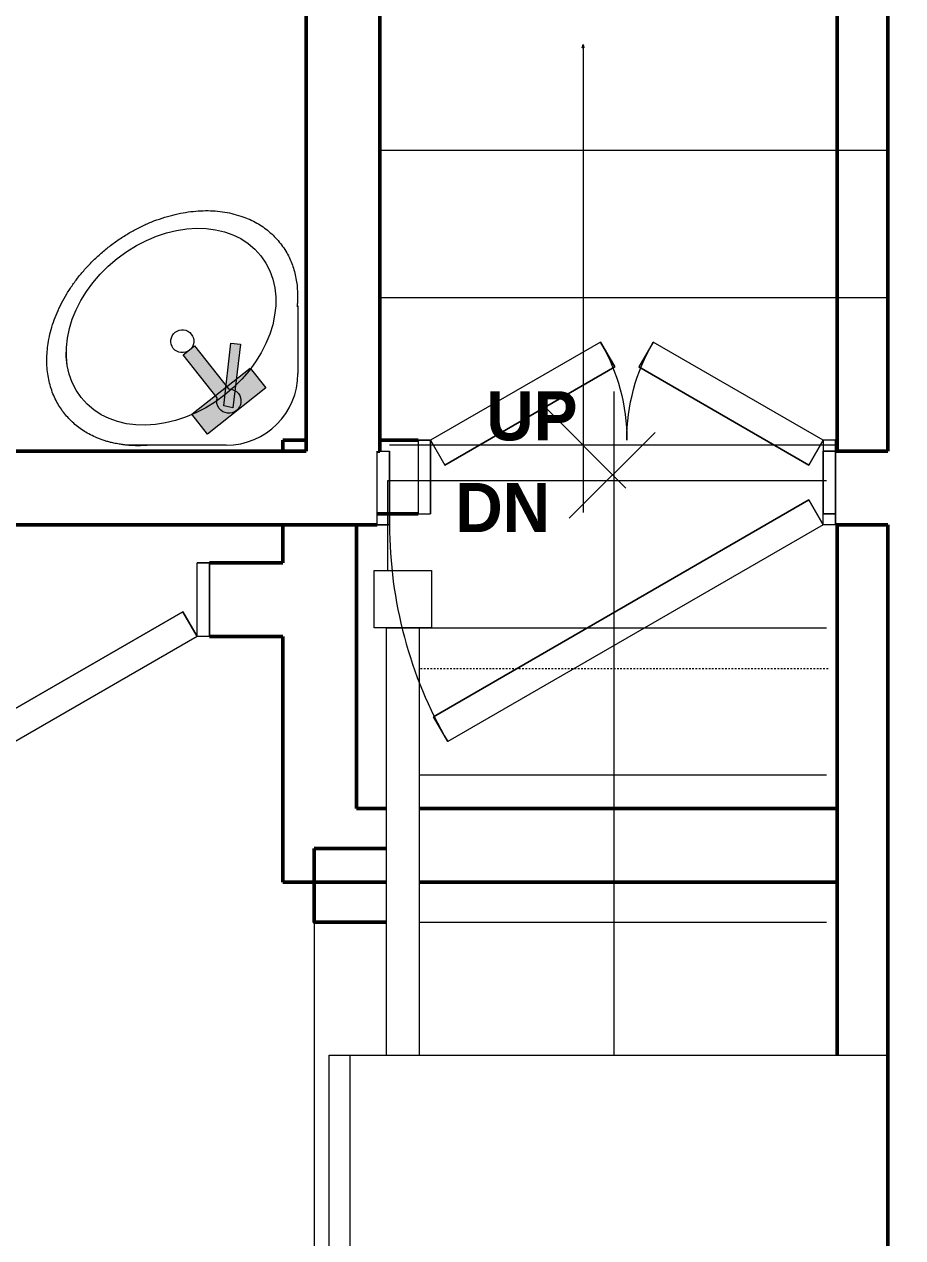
# Model space of a CAD drawing. Header units: inches. Extents: x -961 to 1381, y -1063 to 1035.
# Drawn here: x 1229.9 to 1283.6, y -680.3 to -606.1 of the extents above; entities that cross this region are included whole.
import ezdxf

# ---------------------------------------------------------------- set-up
doc = ezdxf.new("R2010")
doc.units = ezdxf.units.IN
doc.header["$LTSCALE"] = 0.2
doc.header["$MEASUREMENT"] = 0
doc.linetypes.add('STYLE_02', pattern=[0.6944250000000001, 0.48607, -0.2083550000000001])
for name, color, linetype, lineweight in [('_MD Elevations (2D)', 7, 'Continuous', 5), ('None', 7, 'Continuous', 5), ('Sills', 7, 'Continuous', 5)]:
    doc.layers.add(name, color=color, linetype=linetype, lineweight=lineweight)
doc.styles.add('Bradley Hand ITC TT-Bold', font='Bradley Hand ITC TT-Bold')

# ---------------------------------------------------------------- blocks, each defined once
blk = doc.blocks.new('Group-972')
at = {"layer": 'None', "color": 7, "linetype": 'Continuous', "lineweight": 5}
for p, q in [((-14.75, 2.25), (-14.75, -2.25)), ((14.75, 2.25), (14.75, -2.25))]:
    blk.add_line(p, q, dxfattribs=at)
blk = doc.blocks.new('Group-973')
at = {"layer": 'None', "color": 7, "linetype": 'Continuous', "lineweight": 5}
for points in [[(-14.75, 2.25), (-14, 2.25), (-14, -2.25), (-14.75, -2.25)], [(14, 2.25), (14.75, 2.25), (14.75, -2.25), (14, -2.25)]]:
    blk.add_lwpolyline(points, close=True, dxfattribs=at)
blk = doc.blocks.new('Group-974')
at = {"layer": 'None', "color": 7, "linetype": 'Continuous', "lineweight": 5}
for p, q in [((-14.75, 2.25), (-14, 2.25)), ((-14, 2.25), (-14, -2.25)), ((14.75, 2.25), (14, 2.25)), ((14, 2.25), (14, -2.25)), ((-14.75, -2.25), (-14, -2.25)), ((14.75, -2.25), (14, -2.25))]:
    blk.add_line(p, q, dxfattribs=at)
at = {"layer": 'None', "color": 7}
for name in ['Group-972', 'Group-973']:
    blk.add_blockref(name, (0, 0), dxfattribs=at)
blk = doc.blocks.new('Group-975')
at = {"layer": 'None', "color": 7, "linetype": 'Continuous', "lineweight": 5}
blk.add_arc((-14, 2.249999999999999), 28, 0, 29.99999999999995, dxfattribs=at)
blk = doc.blocks.new('Group-976')
at = {"layer": 'None', "color": 7, "linetype": 'Continuous', "lineweight": 5}
blk.add_lwpolyline([(-14, 2.25), (10.24871130596428, 16.25), (11.12371130596428, 14.73445554337723), (-13.125, 0.7344555433772326)], close=True, dxfattribs=at)
blk = doc.blocks.new('Group-977')
at = {"layer": 'None', "color": 7, "linetype": 'Continuous', "lineweight": 5}
for p, q in [((-14, 2.25), (10.24871130596428, 16.25)), ((10.24871130596428, 16.25), (11.12371130596428, 14.73445554337723)), ((-13.125, 0.7344555433772326), (11.12371130596428, 14.73445554337723)), ((-14, 2.25), (-13.125, 0.7344555433772326))]:
    blk.add_line(p, q, dxfattribs=at)
at = {"layer": 'None', "color": 7}
blk.add_blockref('Group-976', (0, 0), dxfattribs=at)
blk = doc.blocks.new('Group-978')
at = {"layer": 'Sills'}
blk.add_blockref('Group-977', (0, 0), dxfattribs=at)
blk = doc.blocks.new('Door (2D)-46')
at = {"layer": 'None', "color": 7}
for name in ['Group-978', 'Group-974']:
    blk.add_blockref(name, (0, 0), dxfattribs=at)
at = {"layer": 'Sills'}
blk.add_blockref('Group-975', (0, 0), dxfattribs=at)
blk = doc.blocks.new('Group-988')
at = {"layer": 'None', "color": 7, "linetype": 'Continuous', "lineweight": 5}
for p, q in [((-12.75, 2.25), (-12.75, -2.25)), ((12.75, 2.25), (12.75, -2.25))]:
    blk.add_line(p, q, dxfattribs=at)
blk = doc.blocks.new('Group-989')
at = {"layer": 'None', "color": 7, "linetype": 'Continuous', "lineweight": 5}
for points in [[(-12.75, 2.25), (-12, 2.25), (-12, -2.25), (-12.75, -2.25)], [(12, 2.25), (12.75, 2.25), (12.75, -2.25), (12, -2.25)]]:
    blk.add_lwpolyline(points, close=True, dxfattribs=at)
blk = doc.blocks.new('Group-990')
at = {"layer": 'None', "color": 7, "linetype": 'Continuous', "lineweight": 5}
for p, q in [((-12.75, 2.25), (-12, 2.25)), ((-12, 2.25), (-12, -2.25)), ((12.75, 2.25), (12, 2.25)), ((12, 2.25), (12, -2.25)), ((-12.75, -2.25), (-12, -2.25)), ((12.75, -2.25), (12, -2.25))]:
    blk.add_line(p, q, dxfattribs=at)
at = {"layer": 'None', "color": 7}
for name in ['Group-988', 'Group-989']:
    blk.add_blockref(name, (0, 0), dxfattribs=at)
blk = doc.blocks.new('Group-991')
at = {"layer": 'None', "color": 7, "linetype": 'Continuous', "lineweight": 5}
blk.add_arc((-12, 2.25), 12, 0, 30, dxfattribs=at)
blk = doc.blocks.new('Group-992')
at = {"layer": 'None', "color": 7, "linetype": 'Continuous', "lineweight": 5}
blk.add_lwpolyline([(-12, 2.25), (-1.607695154586736, 8.249999999999998), (-0.7326951545867364, 6.734455543377231), (-11.125, 0.7344555433772326)], close=True, dxfattribs=at)
blk = doc.blocks.new('Group-993')
at = {"layer": 'None', "color": 7, "linetype": 'Continuous', "lineweight": 5}
for p, q in [((-12, 2.25), (-1.607695154586735, 8.249999999999998)), ((-1.607695154586735, 8.249999999999998), (-0.7326951545867355, 6.734455543377231)), ((-11.125, 0.7344555433772326), (-0.7326951545867355, 6.734455543377231)), ((-12, 2.25), (-11.125, 0.7344555433772326))]:
    blk.add_line(p, q, dxfattribs=at)
at = {"layer": 'None', "color": 7}
blk.add_blockref('Group-992', (0, 0), dxfattribs=at)
blk = doc.blocks.new('Group-994')
at = {"layer": 'Sills'}
blk.add_blockref('Group-993', (0, 0), dxfattribs=at)
blk = doc.blocks.new('Group-995')
at = {"layer": 'None', "color": 7, "linetype": 'Continuous', "lineweight": 5}
blk.add_arc((12, 2.25), 12, 150, 180, dxfattribs=at)
blk = doc.blocks.new('Group-996')
at = {"layer": 'None', "color": 7, "linetype": 'Continuous', "lineweight": 5}
blk.add_lwpolyline([(1.607695154586735, 8.249999999999998), (12, 2.25), (11.125, 0.7344555433772326), (0.7326951545867355, 6.734455543377231)], close=True, dxfattribs=at)
blk = doc.blocks.new('Group-997')
at = {"layer": 'None', "color": 7, "linetype": 'Continuous', "lineweight": 5}
for p, q in [((1.607695154586735, 8.249999999999998), (0.7326951545867355, 6.734455543377231)), ((1.607695154586735, 8.249999999999998), (12, 2.25)), ((0.7326951545867355, 6.734455543377231), (11.125, 0.7344555433772326)), ((12, 2.25), (11.125, 0.7344555433772326))]:
    blk.add_line(p, q, dxfattribs=at)
at = {"layer": 'None', "color": 7}
blk.add_blockref('Group-996', (0, 0), dxfattribs=at)
blk = doc.blocks.new('Group-998')
at = {"layer": 'Sills'}
blk.add_blockref('Group-997', (0, 0), dxfattribs=at)
blk = doc.blocks.new('Door (2D)-48')
at = {"layer": 'None', "color": 7}
for name in ['Group-994', 'Group-998', 'Group-990']:
    blk.add_blockref(name, (0, 0), dxfattribs=at)
at = {"layer": 'Sills'}
for name in ['Group-991', 'Group-995']:
    blk.add_blockref(name, (0, 0), dxfattribs=at)
blk = doc.blocks.new('Group-1008')
at = {"color": 7, "linetype": 'Continuous', "lineweight": 5}
for points in [[(1293.6954430371927, -756.7933923180675), (1282.695443037193, -747.2933923180674), (1282.695443037193, -334.6248923479525), (1293.6954430371932, -334.6248923479525)], [(1245.7325627674718, -639.0433923180675), (1245.7325627674718, -643.5433923180674), (1241.241281383736, -643.5433923180674), (1241.241281383736, -639.0433923180675)]]:
    blk.add_wipeout(points, dxfattribs=at).dxf.layer = 'None'
at = {"layer": 'None', "color": 7, "linetype": 'Continuous', "lineweight": 50}
for p, q in [((1282.695443037193, -631.5433923180675), (1282.695443037193, -483.8748923479528)), ((1282.695443037193, -654.0433923180675), (1282.695443037193, -636.0433923180676)), ((1245.732562767472, -639.0433923180675), (1241.241281383736, -639.0433923180675)), ((1245.732562767472, -643.5433923180674), (1241.241281383736, -643.5433923180674)), ((1282.695443037193, -747.2933923180674), (1282.695443037193, -658.5433923180676))]:
    blk.add_line(p, q, dxfattribs=at)
at = {"layer": 'None', "color": 7, "linetype": 'Continuous', "lineweight": 5}
blk.add_line((1245.732562767472, -639.0433923180674), (1245.732562767472, -631.5433923180674), dxfattribs=at)
at = {"layer": 'None', "color": 7, "rotation": 180}
blk.add_blockref('Door (2D)-46', (1226.491281383736, -641.2933923180674), dxfattribs=at)
at = {"color": 7, "linetype": 'Continuous', "lineweight": 5}
for points in [[(1254.0000000000002, -631.5433923180675), (1254.0000000000002, -636.0433923180674), (1250.232562767472, -636.0433923180674), (1245.732562767472, -631.5433923180675)], [(1282.6954430371927, -631.5433923180675), (1282.6954430371927, -636.0433923180674), (1279.5, -636.0433923180674), (1279.5, -631.5433923180675)]]:
    blk.add_wipeout(points, dxfattribs=at).dxf.layer = 'None'
at = {"layer": 'None', "color": 7, "linetype": 'Continuous', "lineweight": 50}
for p, q in [((1254, -631.5433923180675), (1245.732562767472, -631.5433923180675)), ((1282.695443037193, -631.5433923180675), (1279.5, -631.5433923180675)), ((1254, -636.0433923180674), (1250.232562767472, -636.0433923180674)), ((1282.695443037193, -636.0433923180674), (1279.5, -636.0433923180674))]:
    blk.add_line(p, q, dxfattribs=at)
at = {"layer": 'None', "color": 7, "xscale": -1}
blk.add_blockref('Door (2D)-48', (1266.75, -633.7933923180674), dxfattribs=at)
at = {"color": 7, "linetype": 'Continuous', "lineweight": 5}
blk.add_wipeout([(1245.732562767472, -631.5433923180675), (1250.232562767472, -636.0433923180674), (1250.232562767472, -654.0433923180673), (1245.732562767472, -658.5433923180674)], dxfattribs=at).dxf.layer = 'None'
at = {"layer": 'None', "color": 7, "linetype": 'Continuous', "lineweight": 50}
for p, q in [((1245.732562767472, -631.5433923180675), (1245.732562767472, -639.0433923180674)), ((1250.232562767472, -636.0433923180674), (1250.232562767472, -654.0433923180673)), ((1245.732562767472, -643.5433923180674), (1245.732562767472, -658.5433923180674))]:
    blk.add_line(p, q, dxfattribs=at)
at = {"color": 7, "linetype": 'Continuous', "lineweight": 5}
blk.add_wipeout([(1245.732562767472, -658.5433923180674), (1250.232562767472, -654.0433923180673), (1282.6954430371932, -654.0433923180673), (1282.6954430371932, -658.5433923180674)], dxfattribs=at).dxf.layer = 'None'
at = {"layer": 'None', "color": 7, "linetype": 'Continuous', "lineweight": 50}
for p, q in [((1250.232562767472, -654.0433923180673), (1282.695443037193, -654.0433923180673)), ((1245.732562767472, -658.5433923180674), (1282.695443037193, -658.5433923180674))]:
    blk.add_line(p, q, dxfattribs=at)
blk = doc.blocks.new('Group-1110')
at = {"layer": 'None', "linetype": 'Continuous', "lineweight": 0}
blk.add_hatch(color=7, dxfattribs=at).paths.add_polyline_path([(1266.00257887516, -673.4501383210974), (1265.94898576581, -673.6501505281286), (1265.895392656459, -673.4501383210974)])
at = {"layer": 'None', "color": 7, "linetype": 'Continuous', "lineweight": 5}
for p, q in [((1265.94898576581, -628.5673491017317), (1265.94898576581, -673.6501505281286)), ((1268.478294080899, -631.0673491017317), (1263.228294080899, -636.3173491017316)), ((1252.149101266526, -634), (1278.945241335981, -634)), ((1252.149101266526, -727.3750000000002), (1252.149101266526, -634)), ((1252.149101266526, -643.0000000000002), (1278.945241335981, -643.0000000000002)), ((1252.149101266526, -652.0000000000001), (1278.945241335981, -652.0000000000001)), ((1247.649101266526, -656.5), (1247.649101266526, -727.3750000000002)), ((1252.149101266526, -661.0000000000001), (1278.945241335981, -661.0000000000001)), ((1252.149101266526, -670), (1278.945241335981, -670)), ((1252.149101266526, -679), (1278.945241335981, -679))]:
    blk.add_line(p, q, dxfattribs=at)
at = {"layer": 'None', "color": 7, "linetype": 'STYLE_02', "lineweight": 5}
blk.add_line((1252.149101266526, -645.5000000000002), (1279.149101266526, -645.5000000000002), dxfattribs=at)
at = {"layer": 'None', "color": 7, "linetype": 'Continuous', "lineweight": 50}
blk.add_lwpolyline([(1247.649101266526, -656.5000000000001), (1252.149101266526, -656.5000000000001), (1252.149101266526, -661.0000000000001), (1247.649101266526, -661.0000000000001)], close=True, dxfattribs=at)
at = {"layer": 'None', "color": 7, "linetype": 'Continuous', "lineweight": 5}
blk.add_lwpolyline([(1266.00257887516, -673.4501383210974), (1265.94898576581, -673.6501505281286), (1265.895392656459, -673.4501383210974)], close=True, dxfattribs=at)
at = {"layer": 'None', "color": 7, "insert": (1260.94898576581, -628.550457988236), "char_height": 3.002787442267391, "width": 9.999999999999973, "attachment_point": 2, "line_spacing_factor": 1.334659057141402, "style": 'Bradley Hand ITC TT-Bold'}
blk.add_mtext('UP', dxfattribs=at)
at = {"color": 7, "linetype": 'Continuous', "lineweight": 5}
blk.add_wipeout([(1296.5945443037192, -934.7500000000002), (1279.594544303719, -922.7500000000001), (1279.594544303719, -516), (1296.5945443037192, -516)], dxfattribs=at).dxf.layer = 'None'
at = {"layer": 'None', "color": 7, "linetype": 'Continuous', "lineweight": 50}
blk.add_line((1279.594544303719, -727.3750000000001), (1279.594544303719, -516), dxfattribs=at)
at = {"color": 7, "linetype": 'Continuous', "lineweight": 15}
blk.add_wipeout([(1251.312310840244, -639.5000000000001), (1254.812310840244, -639.5000000000001), (1254.812310840244, -643.0000000000001), (1251.312310840244, -643.0000000000001)], dxfattribs=at).dxf.layer = 'None'
at = {"layer": 'None', "color": 7, "linetype": 'Continuous', "lineweight": 15}
blk.add_lwpolyline([(1251.312310840244, -639.5000000000001), (1254.812310840244, -639.5000000000001), (1254.812310840244, -643.0000000000001), (1251.312310840244, -643.0000000000001)], close=True, dxfattribs=at)
at = {"color": 7, "linetype": 'Continuous', "lineweight": 15}
blk.add_wipeout([(1252.0623108402438, -643), (1254.0623108402438, -643), (1254.0623108402438, -701.2108905459143), (1252.0623108402438, -701.2108905459143)], dxfattribs=at).dxf.layer = 'None'
at = {"layer": 'None', "color": 7, "linetype": 'Continuous', "lineweight": 15}
blk.add_lwpolyline([(1252.062310840244, -643), (1254.062310840244, -643), (1254.062310840244, -701.2108905459143), (1252.062310840244, -701.2108905459143)], close=True, dxfattribs=at)
blk = doc.blocks.new('Refr_Frz_Lg (2D)')
at = {"color": 7, "linetype": 'Continuous', "lineweight": 5}
blk.add_wipeout([(-17.85483669333614, 0), (17.89516330666386, 0), (17.89516330666386, -34.50000000000001), (-17.85483669333614, -34.50000000000001)], dxfattribs=at).dxf.layer = 'None'
at = {"layer": 'None', "color": 7, "linetype": 'Continuous', "lineweight": 5}
blk.add_line((-17.85483669333614, -33.25), (17.89516330666386, -33.25), dxfattribs=at)
blk.add_lwpolyline([(-17.85483669333614, 0), (17.89516330666386, 0), (17.89516330666386, -34.50000000000001), (-17.85483669333614, -34.50000000000001)], close=True, dxfattribs=at)
blk = doc.blocks.new('Group-1240')
at = {"layer": 'None', "color": 7, "linetype": 'Continuous', "lineweight": 5}
for p, q in [((-14, 2.25), (-14, -2.25)), ((14, 2.25), (14, -2.25))]:
    blk.add_line(p, q, dxfattribs=at)
blk = doc.blocks.new('Group-1241')
at = {"layer": 'None', "color": 7, "linetype": 'Continuous', "lineweight": 5}
for points in [[(-14, 2.25), (-13.25, 2.25), (-13.25, -2.25), (-14, -2.25)], [(13.25, 2.25), (14, 2.25), (14, -2.25), (13.25, -2.25)]]:
    blk.add_lwpolyline(points, close=True, dxfattribs=at)
blk = doc.blocks.new('Group-1242')
at = {"layer": 'None', "color": 7, "linetype": 'Continuous', "lineweight": 5}
for p, q in [((-14, 2.25), (-13.25, 2.25)), ((-13.25, 2.25), (-13.25, -2.25)), ((14, 2.25), (13.25, 2.25)), ((13.25, 2.25), (13.25, -2.25)), ((-14, -2.25), (-13.25, -2.25)), ((14, -2.25), (13.25, -2.25))]:
    blk.add_line(p, q, dxfattribs=at)
at = {"layer": 'None', "color": 7}
for name in ['Group-1240', 'Group-1241']:
    blk.add_blockref(name, (0, 0), dxfattribs=at)
blk = doc.blocks.new('Group-1243')
at = {"layer": 'None', "color": 7, "linetype": 'Continuous', "lineweight": 5}
blk.add_arc((-13.25, 2.249999999999999), 26.5, 0, 30, dxfattribs=at)
blk = doc.blocks.new('Group-1244')
at = {"layer": 'None', "color": 7, "linetype": 'Continuous', "lineweight": 5}
blk.add_lwpolyline([(-13.25, 2.25), (9.699673200287624, 15.5), (10.57467320028762, 13.98445554337723), (-12.375, 0.7344555433772326)], close=True, dxfattribs=at)
blk = doc.blocks.new('Group-1245')
at = {"layer": 'None', "color": 7, "linetype": 'Continuous', "lineweight": 5}
for p, q in [((-13.25, 2.25), (9.699673200287625, 15.5)), ((9.699673200287625, 15.5), (10.57467320028762, 13.98445554337723)), ((-12.375, 0.7344555433772326), (10.57467320028762, 13.98445554337723)), ((-13.25, 2.25), (-12.375, 0.7344555433772326))]:
    blk.add_line(p, q, dxfattribs=at)
at = {"layer": 'None', "color": 7}
blk.add_blockref('Group-1244', (0, 0), dxfattribs=at)
blk = doc.blocks.new('Group-1246')
at = {"layer": 'Sills'}
blk.add_blockref('Group-1245', (0, 0), dxfattribs=at)
blk = doc.blocks.new('Door (2D)-61')
at = {"layer": 'None', "color": 7}
for name in ['Group-1246', 'Group-1242']:
    blk.add_blockref(name, (0, 0), dxfattribs=at)
at = {"layer": 'Sills'}
blk.add_blockref('Group-1243', (0, 0), dxfattribs=at)
blk = doc.blocks.new('Group-1258')
at = {"layer": 'None', "linetype": 'Continuous', "lineweight": 0}
h = blk.add_hatch(color=9, dxfattribs=at)
edge = h.paths.add_edge_path()
edge.add_arc((1242.428076137307, -629.1521476396), 0.7420753984258323, -194.85074357053577, -141.7044343488484, ccw=False)
edge.add_line((1241.710788449733, -628.9619522921208), (1239.635113827016, -626.3327644366801))
edge.add_line((1239.635113827016, -626.3327644366801), (1240.334253135991, -625.7808123506478))
edge.add_line((1240.334253135991, -625.7808123506478), (1242.409927758707, -628.4100002060886))
edge.add_arc((1242.428394093893, -629.15198576934), 0.7422153202463747, 38.29016319221438, 91.42566749608261, ccw=False)
edge.add_arc((1242.428268339282, -629.1519958801841), 0.7423202912991226, -51.709836807755096, 38.284761242550985, ccw=False)
edge.add_arc((1242.428256779866, -629.152094175151), 0.7422503072988225, -141.70983680775657, -51.70443485804827, ccw=False)
edge.add_line((1241.845677305956, -629.6120253387647), (1241.845677305956, -629.6120253387647))
for points in [[(1242.541630719273, -625.6099448451964), (1243.138769329005, -625.6801964463414), (1242.682657194806, -629.5575731203464), (1242.12897339235, -629.4351821106975)], [(1244.691613033521, -628.3482770915027), (1241.12121272842, -631.1670141744771), (1240.167178638798, -629.9585709942891), (1243.737578943899, -627.1398339113147)]]:
    blk.add_hatch(color=9, dxfattribs=at).paths.add_polyline_path(points)
at = {"layer": 'None', "flags": 128}
blk.add_lwpolyline([(1241.845677305956, -629.6120253387647, -0.2361426354026373), (1241.710788449733, -628.9619522921208), (1239.635113827016, -626.3327644366801), (1240.334253135991, -625.7808123506478), (1242.409927758707, -628.4100002060886, -0.2360928616267046), (1243.010946107069, -628.6920762852536, -0.4141859481404476), (1242.888242868082, -629.7346302833306, -0.4142411771450603), (1241.845677305956, -629.6120253387647)], format="xyb", close=True, dxfattribs=at)
at = {"layer": 'None'}
for points in [[(1242.541630719273, -625.6099448451964), (1243.138769329005, -625.6801964463414), (1242.682657194806, -629.5575731203464), (1242.12897339235, -629.4351821106975)], [(1244.691613033521, -628.3482770915027), (1241.12121272842, -631.1670141744771), (1240.167178638798, -629.9585709942891), (1243.737578943899, -627.1398339113147)]]:
    blk.add_lwpolyline(points, close=True, dxfattribs=at)
blk = doc.blocks.new('Group-1259')
blk.add_wipeout([(1237.5774775710315, -631.8462370060253), (1237.5388935113933, -631.849671351718), (1237.5003608563093, -631.8529116866741), (1237.4618796057791, -631.8559580108938), (1237.4234497598036, -631.8588103243768), (1237.3850713183817, -631.8614686271234), (1237.3467442815142, -631.8639329191333), (1237.308468649201, -631.8662032004067), (1237.2702444214415, -631.8682794709435), (1237.2320715982364, -631.8701617307439), (1237.1939501795855, -631.8718499798077), (1237.1558801654885, -631.873344218135), (1237.1178615559459, -631.8746444457256), (1237.0798943509571, -631.8757506625797), (1237.0419785505226, -631.8766628686973), (1237.0041141546421, -631.8773810640782), (1236.966301163316, -631.8779052487226), (1236.928539576544, -631.8782354226305), (1236.890829394326, -631.8783715858019), (1236.853170616662, -631.8783137382368), (1236.8155632435523, -631.878061879935), (1236.7780072749965, -631.8776160108966), (1236.7405027109953, -631.8769761311218), (1236.7030495515478, -631.8761422406103), (1236.6656477966546, -631.8751143393624), (1236.6282974463156, -631.8738924273779), (1236.5909985005308, -631.8724765046568), (1236.5537509592998, -631.8708665711991), (1236.5165548226232, -631.8690626270051), (1236.4794100905006, -631.8670646720743), (1236.4423167629323, -631.864872706407), (1236.4052748399179, -631.8624867300032), (1236.3682843214578, -631.8599067428628), (1236.3313452075517, -631.8571327449858), (1236.2944574981998, -631.8541647363724), (1236.257621193402, -631.8510027170223), (1236.2208362931583, -631.8476466869357), (1236.184102797469, -631.8440966461126), (1236.1474207063336, -631.840352594553), (1236.1107900197521, -631.8364145322568), (1236.074210737725, -631.832282459224), (1236.037682860252, -631.8279563754546), (1236.001206387333, -631.8234362809487), (1235.9647813189683, -631.8187221757063), (1235.9284076551578, -631.8138140597273), (1235.8920853959012, -631.8087119330118), (1235.855814541199, -631.8034157955597), (1235.8195950910506, -631.797925647371), (1235.7834270454566, -631.7922414884458), (1235.7473104044166, -631.786363318784), (1235.7112451679307, -631.7802911383858), (1235.6752313359991, -631.7740249472508), (1235.6392689086213, -631.7675647453796), (1235.603357885798, -631.7609105327715), (1235.5674982675284, -631.754062309427), (1235.5316900538135, -631.747020075346), (1235.4959332446522, -631.7397838305283), (1235.4602278400455, -631.7323535749741), (1235.4245738399925, -631.7247293086834), (1235.3889712444939, -631.7169110316562), (1235.3534200535491, -631.7088987438924), (1235.317920267159, -631.700692445392), (1235.2824718853226, -631.6922921361551), (1235.2470749080405, -631.6836978161815), (1235.2117293353122, -631.6749094854715), (1235.1560120403283, -631.6606336477101), (1235.100657532476, -631.6459307355507), (1235.0456658117548, -631.630800748993), (1234.991036878165, -631.6152436880373), (1234.9367707317067, -631.5992595526832), (1234.88286737238, -631.5828483429309), (1234.8293268001842, -631.5660100587805), (1234.7761490151197, -631.548744700232), (1234.7233340171867, -631.5310522672851), (1234.6708818063853, -631.5129327599401), (1234.6187923827151, -631.4943861781968), (1234.5670657461762, -631.4754125220555), (1234.515701896769, -631.4560117915158), (1234.4647008344928, -631.436183986578), (1234.4140625593482, -631.415929107242), (1234.3637870713349, -631.395247153508), (1234.313874370453, -631.3741381253757), (1234.2643244567023, -631.3526020228451), (1234.215137330083, -631.3306388459164), (1234.1663129905953, -631.3082485945894), (1234.1178514382386, -631.2854312688642), (1234.0697526730137, -631.2621868687409), (1234.02201669492, -631.2385153942195), (1233.9746435039576, -631.2144168452996), (1233.9276331001265, -631.1898912219817), (1233.880985483427, -631.1649385242657), (1233.8347006538586, -631.1395587521515), (1233.7887786114218, -631.113751905639), (1233.7432193561162, -631.0875179847283), (1233.698022887942, -631.0608569894194), (1233.6531892068992, -631.0337689197124), (1233.6087183129878, -631.0062537756072), (1233.5646102062076, -630.9783115571038), (1233.520864886559, -630.9499422642021), (1233.4774823540417, -630.9211458969023), (1233.4344626086556, -630.8919224552044), (1233.3918056504012, -630.8622719391082), (1233.349511479278, -630.8321943486137), (1233.307580095286, -630.8016896837211), (1233.2660114984255, -630.7707579444303), (1233.2248056886965, -630.7393991307414), (1233.1839626660985, -630.7076132426542), (1233.1434824306323, -630.6754002801689), (1233.1033649822973, -630.6427602432855), (1233.0636103210936, -630.6096931320037), (1233.0242184470214, -630.5761989463236), (1232.9851893600805, -630.5422776862455), (1232.946523060271, -630.5079293517692), (1232.908219547593, -630.4731539428948), (1232.870278822046, -630.4379514596221), (1232.8327008836307, -630.4023219019512), (1232.7954857323466, -630.3662652698821), (1232.7586333681938, -630.3297815634147), (1232.7221437911726, -630.2928707825494), (1232.6860170012824, -630.2555329272857), (1232.650252998524, -630.2177679976238), (1232.6148517828967, -630.1795759935637), (1232.5798133544008, -630.1409569151056), (1232.5451377130364, -630.1019107622491), (1232.510824858803, -630.0624375349945), (1232.4768747917014, -630.0225372333416), (1232.4432875117311, -629.9822098572906), (1232.410063018892, -629.9414554068414), (1232.3772013131845, -629.9002738819942), (1232.3447708060398, -629.8587519372286), (1232.3128399088896, -629.816976227025), (1232.2814086217343, -629.7749467513833), (1232.2504769445734, -629.7326635103034), (1232.2200448774072, -629.6901265037855), (1232.1901124202354, -629.6473357318295), (1232.1606795730584, -629.6042911944353), (1232.1317463358757, -629.5609928916031), (1232.103312708688, -629.5174408233328), (1232.0753786914947, -629.4736349896243), (1232.0479442842961, -629.4295753904778), (1232.021009487092, -629.3852620258932), (1231.9945742998825, -629.3406948958706), (1231.9686387226677, -629.2958740004096), (1231.9432027554474, -629.2507993395108), (1231.9182663982217, -629.2054709131737), (1231.8938296509907, -629.1598887213987), (1231.8698925137542, -629.1140527641854), (1231.8464549865123, -629.0679630415341), (1231.823517069265, -629.0216195534448), (1231.8010787620126, -628.9750222999172), (1231.7791400647545, -628.9281712809517), (1231.757700977491, -628.881066496548), (1231.736761500222, -628.8337079467061), (1231.7163216329477, -628.7860956314263), (1231.6963813756681, -628.7382295507083), (1231.676940728383, -628.6901097045521), (1231.6579996910925, -628.6417360929579), (1231.6395582637967, -628.5931087159256), (1231.6216164464954, -628.5442275734553), (1231.6041742391888, -628.4950926655468), (1231.5872316418768, -628.4457039922002), (1231.5707886545595, -628.3960615534155), (1231.5548452772366, -628.3461653491927), (1231.5394015099084, -628.2960153795319), (1231.5244573525747, -628.2456116444329), (1231.5100128052356, -628.1949541438958), (1231.4960678678913, -628.1440428779206), (1231.4826225405413, -628.0928778465073), (1231.469676823186, -628.0414590496559), (1231.4572307158253, -627.9897864873665), (1231.4452842184592, -627.937860159639), (1231.4338373310877, -627.8856800664732), (1231.422890053711, -627.8332462078695), (1231.4124423863286, -627.7805585838277), (1231.402494328941, -627.7276171943477), (1231.393045881548, -627.6744220394296), (1231.3840970441495, -627.6209731190734), (1231.3756478167459, -627.5672704332791), (1231.3676981993365, -627.5133139820467), (1231.3602481919218, -627.4591037653762), (1231.3532977945017, -627.4046397832676), (1231.3468470070763, -627.349922035721), (1231.3408958296454, -627.2949505227363), (1231.3354442622092, -627.2397252443134), (1231.3304923047674, -627.1842462004524), (1231.3260399573205, -627.1285133911534), (1231.3220872198679, -627.0725268164163), (1231.31863409241, -627.016286476241), (1231.3156805749468, -626.9597923706277), (1231.3132266674781, -626.9030444995763), (1231.3112723700042, -626.8460428630867), (1231.3098176825247, -626.788787461159), (1231.3088626050398, -626.7312782937933), (1231.3084086139338, -626.6736360135916), (1231.3084571855914, -626.6159812731561), (1231.3090083200118, -626.5583140724867), (1231.3100620171956, -626.5006344115836), (1231.3116182771425, -626.4429422904468), (1231.313677099853, -626.3852377090761), (1231.3162384853265, -626.3275206674716), (1231.3193024335633, -626.2697911656333), (1231.3228689445634, -626.2120492035612), (1231.3269380183267, -626.1542947812553), (1231.331509654853, -626.0965278987156), (1231.3365838541429, -626.0387485559421), (1231.342160616196, -625.9809567529348), (1231.3482399410123, -625.9231524896937), (1231.3548218285919, -625.8653357662189), (1231.3619062789346, -625.8075065825102), (1231.3694932920407, -625.7496649385678), (1231.3775828679102, -625.6918108343915), (1231.3861750065425, -625.6339442699814), (1231.3952697079385, -625.5760652453374), (1231.4048669720976, -625.5181737604597), (1231.4149667990198, -625.4602698153483), (1231.4255691887054, -625.402353410003), (1231.436674141154, -625.3444245444239), (1231.4482816563661, -625.286483218611), (1231.4603917343413, -625.2285294325644), (1231.4730043750799, -625.1705631862839), (1231.4861195785818, -625.1125844797696), (1231.4997373448468, -625.0545933130215), (1231.513857673875, -624.9965896860396), (1231.5284805656663, -624.938573598824), (1231.5436060202212, -624.8805450513745), (1231.5592340375392, -624.8225040436911), (1231.5753646176204, -624.764450575774), (1231.591997760465, -624.7063846476232), (1231.6091334660728, -624.6483062592386), (1231.6267717344438, -624.5902154106201), (1231.644912565578, -624.5321121017678), (1231.6635559594754, -624.4739963326817), (1231.6827019161362, -624.4158681033618), (1231.7023504355602, -624.3577274138081), (1231.7225015177476, -624.2995742640205), (1231.743155162698, -624.2414086539993), (1231.7643113704119, -624.1832305837443), (1231.7859701408888, -624.1250400532554), (1231.8081314741291, -624.0668370625327), (1231.8307953701326, -624.0086216115762), (1231.8539618288994, -623.950393700386), (1231.8776308504293, -623.8921533289619), (1231.9018024347226, -623.833900497304), (1231.926476581779, -623.7756352054123), (1231.9516532915986, -623.7173574532869), (1231.9773325641818, -623.6590672409276), (1232.0035143995278, -623.6007645683345), (1232.0301987976375, -623.5424494355076), (1232.05738575851, -623.4841218424469), (1232.0850752821461, -623.4257817891524), (1232.1132673685454, -623.3674292756242), (1232.1419620177078, -623.3090643018622), (1232.1711592296338, -623.2506868678663), (1232.2008590043226, -623.1922969736366), (1232.2310613417749, -623.1338946191731), (1232.2617662419902, -623.0754798044759), (1232.292973704969, -623.0170525295448), (1232.324617876452, -622.9587351163369), (1232.3566329021803, -622.9006498868091), (1232.3890187821542, -622.8427968409613), (1232.4217755163731, -622.7851759787936), (1232.4549031048373, -622.7277873003061), (1232.4884015475473, -622.6706308054986), (1232.5222708445021, -622.6137064943712), (1232.5565109957024, -622.5570143669238), (1232.591122001148, -622.5005544231566), (1232.626103860839, -622.4443266630694), (1232.6614565747757, -622.3883310866623), (1232.6971801429574, -622.3325676939353), (1232.7332745653844, -622.2770364848883), (1232.7697398420569, -622.2217374595215), (1232.8065759729745, -622.1666706178348), (1232.8437829581376, -622.1118359598281), (1232.881360797546, -622.0572334855016), (1232.9193094911998, -622.002863194855), (1232.957629039099, -621.9487250878886), (1232.9963194412433, -621.8948191646023), (1233.0353806976332, -621.8411454249961), (1233.0748128082682, -621.7877038690699), (1233.1146157731487, -621.7344944968238), (1233.1547895922745, -621.6815173082578), (1233.1953342656457, -621.6287723033719), (1233.236249793262, -621.576259482166), (1233.277536175124, -621.5239788446403), (1233.319193411231, -621.4719303907946), (1233.3612215015835, -621.420114120629), (1233.4036204461813, -621.3685300341435), (1233.4463902450243, -621.3171781313381), (1233.489530898113, -621.2660584122127), (1233.5330424054466, -621.2151708767675), (1233.5769247670257, -621.1645155250023), (1233.6211779828502, -621.1140923569172), (1233.66580205292, -621.0639013725122), (1233.7107969772353, -621.0139425717873), (1233.756162755796, -620.9642159547425), (1233.8018993886017, -620.9147215213778), (1233.8480068756528, -620.8654592716931), (1233.8944852169493, -620.8164292056885), (1233.9413344124912, -620.7676313233641), (1233.9885544622784, -620.7190656247196), (1234.036145366311, -620.6707321097552), (1234.0841071245889, -620.622630778471), (1234.132439737112, -620.5747616308669), (1234.1811432038808, -620.5271246669428), (1234.2302175248947, -620.4797198866987), (1234.2796627001537, -620.4325472901348), (1234.3294787296584, -620.385606877251), (1234.3796656134084, -620.3388986480472), (1234.4302233514036, -620.2924226025236), (1234.4811519436441, -620.2461787406801), (1234.53245139013, -620.2001670625166), (1234.5841216908614, -620.1543875680333), (1234.636162845838, -620.1088402572299), (1234.68857485506, -620.0635251301067), (1234.7413577185273, -620.0184421866635), (1234.7945114362399, -619.9735914269004), (1234.8480360081978, -619.9289728508174), (1234.9019314344011, -619.8845864584146), (1234.9561977148496, -619.8404322496917), (1235.0108348495435, -619.796510224649), (1235.065842838483, -619.7528203832862), (1235.121106142361, -619.7094539408458), (1235.1765092218707, -619.6665021125699), (1235.2320520770124, -619.6239648984582), (1235.2877347077858, -619.581842298511), (1235.3435571141913, -619.5401343127281), (1235.3995192962286, -619.4988409411096), (1235.4556212538978, -619.4579621836556), (1235.511862987199, -619.4174980403659), (1235.568244496132, -619.3774485112407), (1235.6247657806969, -619.3378135962798), (1235.6814268408934, -619.2985932954833), (1235.738227676722, -619.2597876088512), (1235.7951682881826, -619.2213965363835), (1235.852248675275, -619.1834200780802), (1235.9094688379992, -619.1458582339413), (1235.9668287763554, -619.1087110039667), (1236.0243284903434, -619.0719783881566), (1236.081967979963, -619.0356603865108), (1236.139747245215, -618.9997569990295), (1236.1976662860986, -618.9642682257125), (1236.2557251026142, -618.9291940665598), (1236.3139236947616, -618.8945345215718), (1236.3722620625408, -618.8602895907479), (1236.430740205952, -618.8264592740886), (1236.489358124995, -618.7930435715936), (1236.54811581967, -618.760042483263), (1236.6070132899767, -618.7274560090967), (1236.6660505359152, -618.695284149095), (1236.725227557486, -618.6635269032575), (1236.7845443546885, -618.6321842715846), (1236.8440009275228, -618.6012562540759), (1236.903597275989, -618.5707428507317), (1236.963333400087, -618.5406440615517), (1237.023209299817, -618.5109598865363), (1237.0832249751788, -618.4816903256852), (1237.1433804261726, -618.4528353789985), (1237.203675652798, -618.4243950464762), (1237.2641106550557, -618.3963693281183), (1237.3246854329448, -618.3687582239248), (1237.3853999864662, -618.3415617338958), (1237.4462543156192, -618.3147798580311), (1237.5072484204043, -618.2884125963308), (1237.5683823008212, -618.2624599487948), (1237.62965595687, -618.2369219154233), (1237.6910693885507, -618.211798496216), (1237.7526225958632, -618.1870896911734), (1237.8143155788075, -618.162795500295), (1237.876148337384, -618.1389159235811), (1237.938120871592, -618.1154509610315), (1238.0002331814321, -618.0924006126463), (1238.0624852669039, -618.0697648784255), (1238.1248771280077, -618.0475437583692), (1238.1874087647434, -618.0257372524773), (1238.250080177111, -618.0043453607497), (1238.3128913651103, -617.9833680831864), (1238.3758423287416, -617.9628054197875), (1238.4389330680049, -617.9426573705531), (1238.5021635829, -617.922923935483), (1238.5655338734268, -617.9036051145773), (1238.6290439395857, -617.8847009078361), (1238.6926937813764, -617.8662113152593), (1238.756483398799, -617.8481363368469), (1238.8204127918536, -617.8304759725988), (1238.88448196054, -617.813230222515), (1238.9485566391677, -617.7964347540726), (1239.0125025620462, -617.7801252347484), (1239.0763197291753, -617.7643016645424), (1239.1400081405552, -617.7489640434545), (1239.2035677961858, -617.7341123714849), (1239.266998696067, -617.7197466486334), (1239.3303008401992, -617.7058668749002), (1239.393474228582, -617.692473050285), (1239.4565188612155, -617.6795651747882), (1239.5194347380998, -617.6671432484094), (1239.5822218592348, -617.6552072711488), (1239.6448802246205, -617.6437572430063), (1239.707409834257, -617.6327931639822), (1239.7698106881444, -617.6223150340762), (1239.8320827862824, -617.6123228532883), (1239.894226128671, -617.6028166216187), (1239.9562407153105, -617.5937963390672), (1240.0181265462008, -617.5852620056339), (1240.0798836213417, -617.5772136213188), (1240.1415119407334, -617.5696511861219), (1240.2030115043758, -617.5625747000431), (1240.264382312269, -617.5559841630826), (1240.325624364413, -617.5498795752402), (1240.3867376608075, -617.544260936516), (1240.447722201453, -617.53912824691), (1240.508577986349, -617.5344815064223), (1240.569305015496, -617.5303207150525), (1240.6299032888935, -617.526645872801), (1240.690372806542, -617.5234569796678), (1240.750713568441, -617.5207540356527), (1240.8109255745908, -617.5185370407557), (1240.8710088249913, -617.5168059949771), (1240.9309633196426, -617.5155608983164), (1240.9907890585446, -617.514801750774), (1241.0504860416972, -617.5145285523498), (1241.1100542691008, -617.5147413030438), (1241.1694937407551, -617.5154400028559), (1241.2288044566603, -617.5166246517863), (1241.287986416816, -617.5182952498349), (1241.3470396212224, -617.5204517970016), (1241.4059640698795, -617.5230942932865), (1241.4647597627873, -617.5262227386895), (1241.523426699946, -617.5298371332108), (1241.5819648813554, -617.5339374768503), (1241.6403743070155, -617.5385237696079), (1241.6986549769265, -617.5435960114837), (1241.756806891088, -617.5491542024777), (1241.8148300495004, -617.5551983425898), (1241.8727244521633, -617.5617284318203), (1241.9304900990771, -617.5687444701688), (1241.9881269902417, -617.5762464576355), (1242.045635125657, -617.5842343942204), (1242.1030145053232, -617.5927082799235), (1242.1602651292399, -617.6016681147448), (1242.2173869974076, -617.6111138986843), (1242.2743801098259, -617.6210456317419), (1242.3312444664948, -617.6314633139177), (1242.3879800674147, -617.6423669452117), (1242.444586912585, -617.6537565256237), (1242.5010650020063, -617.6656320551542), (1242.5574143356782, -617.6779935338027), (1242.613634913601, -617.6908409615694), (1242.6697267357742, -617.7041743384543), (1242.7256898021985, -617.7179936644575), (1242.7814070971824, -617.7322695022187), (1242.8367616050348, -617.7469724143782), (1242.8917533257559, -617.7621024009359), (1242.9463822593457, -617.7776594618917), (1243.000648405804, -617.7936435972458), (1243.054551765131, -617.810054806998), (1243.1080923373265, -617.8268930911485), (1243.161270122391, -617.844158449697), (1243.214085120324, -617.8618508826438), (1243.2665373311254, -617.8799703899889), (1243.3186267547956, -617.8985169717321), (1243.3703533913344, -617.9174906278735), (1243.4217172407416, -617.936891358413), (1243.472718303018, -617.9567191633508), (1243.5233565781625, -617.9769740426868), (1243.5736320661758, -617.9976559964209), (1243.6235447670579, -618.0187650245533), (1243.6730946808084, -618.0403011270838), (1243.7222818074276, -618.0622643040125), (1243.7711061469156, -618.0846545553394), (1243.819567699272, -618.1074718810646), (1243.867666464497, -618.1307162811879), (1243.9154024425907, -618.1543877557094), (1243.962775633553, -618.1784863046291), (1244.0097860373842, -618.203011927947), (1244.0564336540838, -618.227964625663), (1244.102718483652, -618.2533443977774), (1244.148640526089, -618.2791512442898), (1244.1941997813944, -618.3053851652005), (1244.2393962495687, -618.3320461605093), (1244.2842299306114, -618.3591342302165), (1244.328700824523, -618.3866493743217), (1244.372808931303, -618.4145915928251), (1244.4165542509518, -618.4429608857267), (1244.459936783469, -618.4717572530265), (1244.502956528855, -618.5009806947245), (1244.5456134871097, -618.5306312108206), (1244.5879076582328, -618.5607088013151), (1244.6298390422246, -618.5912134662077), (1244.6714076390851, -618.6221452054984), (1244.7126134488142, -618.6535040191874), (1244.7534564714122, -618.6852899072745), (1244.7939367068784, -618.71750286976), (1244.8340541552134, -618.7501429066434), (1244.873808816417, -618.7832100179252), (1244.9132006904892, -618.8167042036051), (1244.9522297774301, -618.8506254636833), (1244.9908960772398, -618.8849737981595), (1245.0291995899179, -618.9197492070341), (1245.0671403154647, -618.9549516903068), (1245.10471825388, -618.9905812479777), (1245.141933405164, -619.0266378800467), (1245.1787857693168, -619.0631215865141), (1245.2152753463383, -619.1000323673795), (1245.2514021362283, -619.1373702226431), (1245.2871661389868, -619.175135152305), (1245.322567354614, -619.213327156365), (1245.3576057831099, -619.2519462348233), (1245.3922814244743, -619.2909923876797), (1245.4265942787076, -619.3304656149344), (1245.4605443458092, -619.3703659165872), (1245.4941316257798, -619.4106932926381), (1245.5273561186186, -619.4514477430873), (1245.5602178243262, -619.4926292679347), (1245.5926483314709, -619.5341512127002), (1245.624579228621, -619.5759269229038), (1245.6560105157766, -619.6179563985455), (1245.6869421929373, -619.6602396396254), (1245.7173742601037, -619.7027766461433), (1245.7473067172753, -619.7455674180993), (1245.7767395644523, -619.7886119554935), (1245.8056728016347, -619.8319102583257), (1245.8341064288227, -619.875462326596), (1245.8620404460157, -619.9192681603045), (1245.8894748532143, -619.963327759451), (1245.9164096504185, -620.0076411240356), (1245.942844837628, -620.0522082540583), (1245.9687804148427, -620.0970291495191), (1245.994216382063, -620.1421038104181), (1246.0191527392888, -620.1874322367551), (1246.0435894865197, -620.2330144285302), (1246.0675266237563, -620.2788503857433), (1246.0909641509982, -620.3249401083947), (1246.1139020682454, -620.3712835964841), (1246.1363403754979, -620.4178808500116), (1246.158279072756, -620.4647318689772), (1246.1797181600195, -620.5118366533809), (1246.2006576372885, -620.5591952032227), (1246.2210975045627, -620.6068075185026), (1246.2410377618423, -620.6546735992206), (1246.2604784091275, -620.7027934453766), (1246.279419446418, -620.7511670569709), (1246.2978608737137, -620.7997944340032), (1246.3158026910148, -620.8486755764736), (1246.3332448983215, -620.8978104843821), (1246.3501874956337, -620.9471991577287), (1246.366630482951, -620.9968415965134), (1246.3825738602739, -621.0467378007362), (1246.398017627602, -621.0968877703971), (1246.4129617849358, -621.147291505496), (1246.4274063322748, -621.1979490060331), (1246.4413512696192, -621.2488602720083), (1246.4547965969691, -621.3000253034216), (1246.4677423143244, -621.3514441002729), (1246.4801884216852, -621.4031166625624), (1246.492134919051, -621.45504299029), (1246.5035818064225, -621.5072230834556), (1246.5145290837995, -621.5596569420595), (1246.5249767511818, -621.6123445661013), (1246.5349248085695, -621.6652859555813), (1246.5443732559625, -621.7184811104994), (1246.5533220933607, -621.7719300308556), (1246.5617713207646, -621.8256327166498), (1246.5697209381738, -621.8795891678822), (1246.5771709455887, -621.9337993845527), (1246.5841213430085, -621.9882633666613), (1246.5905721304339, -622.0429811142078), (1246.5965233078648, -622.0979526271926), (1246.6019748753013, -622.1531779056154), (1246.6069268327428, -622.2086569494764), (1246.61137918019, -622.2643897587756), (1246.6153319176424, -622.3203763335126), (1246.6187850451004, -622.3766166736879), (1246.6217385625637, -622.4331107793013), (1246.6241924700323, -622.4898586503527), (1246.6261467675063, -622.5468602868423), (1246.6276014549858, -622.6041156887699), (1246.6285565324706, -622.6616248561356), (1246.6286852485443, -622.6729346711506), (1246.6287946140167, -622.6842449659327), (1246.6288846288876, -622.6955557404817), (1246.628955293157, -622.7068669947977), (1246.6290066068252, -622.7181787288806), (1246.6290385698921, -622.7294909427305), (1246.6290511823574, -622.7408036363473), (1246.6290444442213, -622.7521168097313), (1246.629018355484, -622.7634304628822), (1246.6289729161451, -622.7747445958), (1246.628908126205, -622.7860592084849), (1246.6288239856635, -622.7973743009366), (1246.6287204945204, -622.8086898731553), (1246.628597652776, -622.820005925141), (1246.6284554604304, -622.8313224568938), (1246.6282939174832, -622.8426394684135), (1246.6281130239347, -622.8539569597001), (1246.6279127797848, -622.8652749307538), (1246.6276931850334, -622.8765933815745), (1246.6274542396807, -622.887912312162), (1246.6271959437267, -622.8992317225166), (1246.6269182971712, -622.9105516126382), (1246.6266213000142, -622.9218719825267), (1246.626304952256, -622.9331928321823), (1246.6259692538963, -622.9445141616047), (1246.6256142049353, -622.9558359707942), (1246.625239805373, -622.9671582597505), (1246.624846055209, -622.978481028474), (1246.6244329544438, -622.9898042769644), (1246.6240005030772, -623.0011280052217), (1246.6235487011093, -623.012452213246), (1246.6230775485399, -623.0237769010373), (1246.622587045369, -623.0351020685956), (1246.6220771915969, -623.0464277159209), (1246.6215479872233, -623.0577538430131), (1246.6209994322485, -623.0690804498723), (1246.620431526672, -623.0804075364986), (1246.6198442704942, -623.0917351028918), (1246.6192376637152, -623.1030631490519), (1246.6186117063346, -623.1143916749791), (1246.6179663983528, -623.1257206806731), (1246.6173017397693, -623.1370501661343), (1246.6166177305847, -623.1483801313623), (1246.6159143707987, -623.1597105763574), (1246.6151916604113, -623.1710415011194), (1246.6144495994222, -623.1823729056483), (1246.613688187832, -623.1937047899443), (1246.6129074256405, -623.2050371540073), (1246.6121073128477, -623.2163699978372), (1246.6112878494534, -623.2277033214341), (1246.6104490354573, -623.2390371247978), (1246.6095908708603, -623.2503714079288), (1246.6087133556616, -623.2617061708266), (1246.6078164898615, -623.2730414134915), (1246.6069002734603, -623.2843771359231), (1246.6059647064576, -623.295713338122), (1246.6050097888533, -623.3070500200877), (1246.6040355206478, -623.3183871818204), (1246.603041901841, -623.3297248233201), (1246.6020289324324, -623.3410629445867), (1246.600996612423, -623.3524015456204), (1246.5999449418118, -623.3637406264211), (1246.598873920599, -623.3750801869886), (1246.5977835487854, -623.3864202273231)]).dxf.layer = 'None'
at = {"layer": 'None', "color": 7, "linetype": 'Continuous', "lineweight": 5}
for p, q in [((1246.648679810221, -623.3307145746428), (1246.648679810221, -627.4722370060254)), ((1242.274679810221, -631.8462370060253), (1236.256898291372, -631.8462370060253))]:
    blk.add_line(p, q, dxfattribs=at)
at = {"layer": 'None'}
blk.add_open_spline([(1237.577477571031, -631.8462370060253), (1236.341965189743, -631.9592402399772), (1235.211729335312, -631.6749094854715), (1233.422971301727, -631.2249158674816), (1231.331431324641, -628.5756318965066), (1231.286293885438, -624.8869246910798), (1233.299653524499, -621.1471803680099), (1236.832032152466, -618.3584603985626), (1240.936931768613, -617.2680000464677), (1244.514447835783, -618.1679872824473), (1246.605987812868, -620.8172712534222), (1246.62855653247, -622.6616248561356), (1246.632985056451, -623.0235312603453), (1246.597783548785, -623.3864202273231)], degree=2, knots=[0, 0, 0, 1, 1, 2, 3, 4, 5, 6, 7, 8, 9, 9, 10, 10, 10], dxfattribs=at)
blk.add_wipeout([(1235.607907662131, -620.4394358265753), (1236.162150814657, -620.034449835136), (1236.74274129158, -619.673498399501), (1237.3440876892237, -619.3600576793112), (1237.9603987130502, -619.0971462800466), (1238.5857389509893, -618.8872961822037), (1239.2140860347047, -618.7325283569407), (1239.8393886382903, -618.6343333030194), (1240.4556247558482, -618.5936566924881), (1241.056859696698, -618.6108902633423), (1241.6373032396905, -618.6858680468738), (1242.191365396204, -618.81786796604), (1242.71371024479, -619.0056187894611), (1243.199307319014, -619.2473123740725), (1243.643480053597, -619.5406210785311), (1244.0419508222951, -619.8827201796742), (1244.3908821337798, -620.2703150761472), (1244.686913588776, -620.6996730172165), (1244.9271942425448, -621.1666590511984), (1245.1094100610399, -621.6667758473052), (1245.2318062063198, -622.1952070073988), (1245.2932039365967, -622.7468634505375), (1245.293011958165, -623.316432423608), (1245.2312321198815, -623.8984286660415), (1245.1084593953617, -624.4872472358717), (1244.9258761530566, -625.0772174883903), (1244.6852407694, -625.6626576875549), (1244.3888706946811, -626.2379297242134), (1244.0396201347323, -626.7974934141772), (1243.6408525633647, -627.3359598532231), (1243.19640833028, -627.8481433151878), (1242.7105676764002, -628.3291111933443), (1242.1880095128101, -628.7742315041021), (1241.633766360284, -629.1792174955413), (1241.053175883361, -629.5401689311764), (1240.4518294857173, -629.853609651366), (1239.8355184618908, -630.1165210506307), (1239.2101782239517, -630.3263711484736), (1238.5818311402363, -630.4811389737366), (1237.956528536651, -630.5793340276579), (1237.3402924190927, -630.6200106381892), (1236.739057478243, -630.6027770673351), (1236.1586139352505, -630.5277992838036), (1235.604551778737, -630.3957993646374), (1235.082206930151, -630.2080485412163), (1234.596609855927, -629.9663549566048), (1234.152437121344, -629.6730462521463), (1233.7539663526459, -629.3309471510032), (1233.4050350411615, -628.94335225453), (1233.109003586165, -628.5139943134609), (1232.8687229323964, -628.0470082794789), (1232.6865071139011, -627.5468914833721), (1232.5641109686212, -627.0184603232785), (1232.5027132383443, -626.4668038801398), (1232.502905216776, -625.8972349070692), (1232.5646850550595, -625.3152386646359), (1232.6874577795795, -624.7264200948057), (1232.8700410218846, -624.1364498422871), (1233.110676405541, -623.5510096431225), (1233.4070464802599, -622.975737606464), (1233.756297040209, -622.4161739165002), (1234.1550646115763, -621.8777074774541), (1234.5995088446612, -621.3655240154895), (1235.0853494985408, -620.8845561373331)]).dxf.layer = 'None'
at = {"layer": 'None', "color": 7, "linetype": 'Continuous', "lineweight": 5}
blk.add_arc((1242.274679810221, -627.4722370060254), 4.374000000000055, 270, 0, dxfattribs=at)
at = {"layer": 'None'}
blk.add_ellipse((1238.897958587471, -624.6068336653387), major_axis=(-5.492923546309154, -4.336518589191433), ratio=0.758684843076621, dxfattribs=at)
blk.add_wipeout([(1239.1524332889278, -624.9461337076623), (1239.2083615069632, -624.9062733853768), (1239.2679274101454, -624.8720869254337), (1239.3305573462642, -624.8439035621304), (1239.395648154798, -624.8219947166621), (1239.4625729756783, -624.8065713831872), (1239.5306872862952, -624.7977820968384), (1239.5993351086024, -624.795711503248), (1239.6678553265444, -624.8003795433639), (1239.7355880529653, -624.8117412614082), (1239.8018809846835, -624.8296872378253), (1239.8660956845267, -624.8540446430518), (1239.9276137298325, -624.8845789019603), (1239.9858426681953, -624.9209959529458), (1240.0402217231074, -624.9629450798999), (1240.0902271945433, -625.010022289798), (1240.1353775024777, -625.0617742033741), (1240.1752378247631, -625.1177024214096), (1240.2094242847063, -625.1772683245918), (1240.2376076480095, -625.2398982607106), (1240.259516493478, -625.3049890692444), (1240.2749398269527, -625.3719138901247), (1240.2837291133017, -625.4400282007415), (1240.285799706892, -625.5086760230488), (1240.2811316667762, -625.5771962409907), (1240.269769948732, -625.6449289674117), (1240.251823972315, -625.7112218991298), (1240.2274665670882, -625.7754365989731), (1240.1969323081798, -625.8369546442789), (1240.1605152571942, -625.8951835826416), (1240.1185661302402, -625.9495626375538), (1240.071488920342, -625.9995681089897), (1240.0197370067658, -626.0447184169241), (1239.9638087887304, -626.0845787392095), (1239.9042428855485, -626.1187651991526), (1239.8416129494294, -626.1469485624559), (1239.7765221408956, -626.1688574079243), (1239.7095973200153, -626.1842807413991), (1239.6414830093984, -626.1930700277479), (1239.5728351870912, -626.1951406213384), (1239.5043149691492, -626.1904725812225), (1239.4365822427283, -626.179110863178), (1239.37028931101, -626.1611648867611), (1239.3060746111669, -626.1368074815346), (1239.244556565861, -626.106273222626), (1239.1863276274985, -626.0698561716405), (1239.1319485725862, -626.0279070446865), (1239.0819431011503, -625.9808298347883), (1239.0367927932161, -625.9290779212123), (1238.9969324709307, -625.8731497031766), (1238.9627460109873, -625.8135837999946), (1238.934562647684, -625.7509538638757), (1238.9126538022158, -625.6858630553419), (1238.8972304687409, -625.6189382344617), (1238.888441182392, -625.5508239238447), (1238.8863705888016, -625.4821761015376), (1238.8910386289176, -625.4136558835955), (1238.902400346962, -625.3459231571745), (1238.9203463233787, -625.2796302254566), (1238.9447037286054, -625.2154155256133), (1238.975237987514, -625.1538974803074), (1239.0116550384996, -625.0956685419447), (1239.0536041654536, -625.0412894870326), (1239.1006813753518, -624.9912840155965)]).dxf.layer = 'None'
blk.add_ellipse((1239.586085147847, -625.4954260622932), major_axis=(-0.5492923546308152, -0.4336518589191362), ratio=1, dxfattribs=at)
blk.add_blockref('Group-1258', (0, 0), dxfattribs=at)
blk = doc.blocks.new('Group-1260')
at = {"layer": 'None', "linetype": 'Continuous', "lineweight": 0}
blk.add_hatch(color=7, dxfattribs=at).paths.add_polyline_path([(1264.016849927842, -607.566756698474), (1264.070443037193, -607.3667444914428), (1264.124036146543, -607.566756698474)])
at = {"layer": 'None', "color": 7, "linetype": 'Continuous', "lineweight": 5}
for p, q in [((1264.070443037193, -607.3667444914428), (1264.070443037193, -635.9661186282258)), ((1266.695443037193, -634.4667444914428), (1261.445443037193, -629.2167444914427))]:
    blk.add_line(p, q, dxfattribs=at)
blk.add_lwpolyline([(1264.016849927842, -607.566756698474), (1264.070443037193, -607.3667444914428), (1264.124036146543, -607.566756698474)], close=True, dxfattribs=at)
at = {"layer": 'None', "color": 7, "rotation": -90}
blk.add_blockref('Refr_Frz_Lg (2D)', (1283.065686400843, -686.9851645230932), dxfattribs=at)
at = {"layer": 'None', "color": 7, "insert": (1259.166134722103, -634.1577756304029), "char_height": 3.002787442267391, "width": 9.999999999999973, "attachment_point": 2, "line_spacing_factor": 1.334659057141402, "style": 'Bradley Hand ITC TT-Bold'}
blk.add_mtext('DN', dxfattribs=at)
at = {"color": 7, "linetype": 'Continuous', "lineweight": 5}
blk.add_wipeout([(1189.149101266526, -636.7118278596421), (1189.149101266526, -632.2118278596421), (1251.4999999999995, -632.2118278596421), (1251.4999999999995, -636.7118278596421)], dxfattribs=at).dxf.layer = 'None'
at = {"layer": 'None', "color": 7, "linetype": 'Continuous', "lineweight": 50}
for p, q in [((1189.149101266526, -632.2118278596421), (1247.149101266526, -632.2118278596421)), ((1251.649101266526, -632.2118278596421), (1251.5, -632.2118278596421)), ((1189.149101266526, -636.7118278596421), (1251.5, -636.7118278596421))]:
    blk.add_line(p, q, dxfattribs=at)
at = {"color": 7, "linetype": 'Continuous', "lineweight": 5}
blk.add_wipeout([(1293.695443037193, -830.130327829757), (1282.695443037193, -820.6303278297572), (1282.695443037193, -407.9618278596421), (1293.695443037193, -407.9618278596421)], dxfattribs=at).dxf.layer = 'None'
at = {"layer": 'None', "color": 7, "linetype": 'Continuous', "lineweight": 50}
for p, q in [((1282.695443037193, -632.2118278596424), (1282.695443037193, -407.9618278596422)), ((1282.695443037193, -820.6303278297572), (1282.695443037193, -636.7118278596423))]:
    blk.add_line(p, q, dxfattribs=at)
at = {"layer": 'None', "color": 7}
blk.add_blockref('Group-1259', (0, 0), dxfattribs=at)
at = {"color": 7, "linetype": 'Continuous', "lineweight": 5}
blk.add_wipeout([(1279.5, -636.7118278596421), (1279.5, -632.2118278596421), (1282.695443037193, -632.2118278596421), (1282.695443037193, -636.7118278596421)], dxfattribs=at).dxf.layer = 'None'
at = {"layer": 'None', "color": 7, "linetype": 'Continuous', "lineweight": 5}
blk.add_line((1279.5, -631.8417444914427), (1252.25, -631.8417444914427), dxfattribs=at)
at = {"layer": 'None', "color": 7, "linetype": 'Continuous', "lineweight": 50}
for p, q in [((1279.5, -632.2118278596421), (1282.695443037193, -632.2118278596421)), ((1279.5, -636.7118278596421), (1282.695443037193, -636.7118278596421))]:
    blk.add_line(p, q, dxfattribs=at)
at = {"layer": 'None', "color": 7, "rotation": 180}
blk.add_blockref('Door (2D)-61', (1265.5, -634.4618278596421), dxfattribs=at)
at = {"color": 7, "linetype": 'Continuous', "lineweight": 5}
blk.add_wipeout([(1251.649101266526, -632.2118278596421), (1247.149101266526, -632.2118278596421), (1247.149101266526, -596.4618278596421), (1251.649101266526, -591.9618278596422)], dxfattribs=at).dxf.layer = 'None'
at = {"layer": 'None', "color": 7, "linetype": 'Continuous', "lineweight": 50}
for p, q in [((1251.649101266526, -632.2118278596421), (1251.649101266526, -591.9618278596422)), ((1247.149101266526, -632.2118278596421), (1247.149101266526, -596.4618278596421))]:
    blk.add_line(p, q, dxfattribs=at)
at = {"layer": 'None', "color": 7, "linetype": 'Continuous', "lineweight": 5}
for p, q in [((1282.695443037193, -613.8417444914428), (1251.649101266526, -613.8417444914428)), ((1282.695443037193, -622.8417444914427), (1251.649101266526, -622.8417444914427))]:
    blk.add_line(p, q, dxfattribs=at)
blk = doc.blocks.new('MD Elevations (2D)')
at = {"layer": 'None', "color": 7}
blk.add_blockref('Group-1008', (0, 0), dxfattribs=at)
blk.add_blockref('Group-1110', (0, 0), dxfattribs=at)
blk.add_blockref('Group-1260', (0, 0), dxfattribs=at)

msp = doc.modelspace()

# ---------------------------------------------------------------- block references
at = {"layer": '_MD Elevations (2D)'}
msp.add_blockref('MD Elevations (2D)', (0, 0), dxfattribs=at)

doc.saveas('drawing.dxf')
